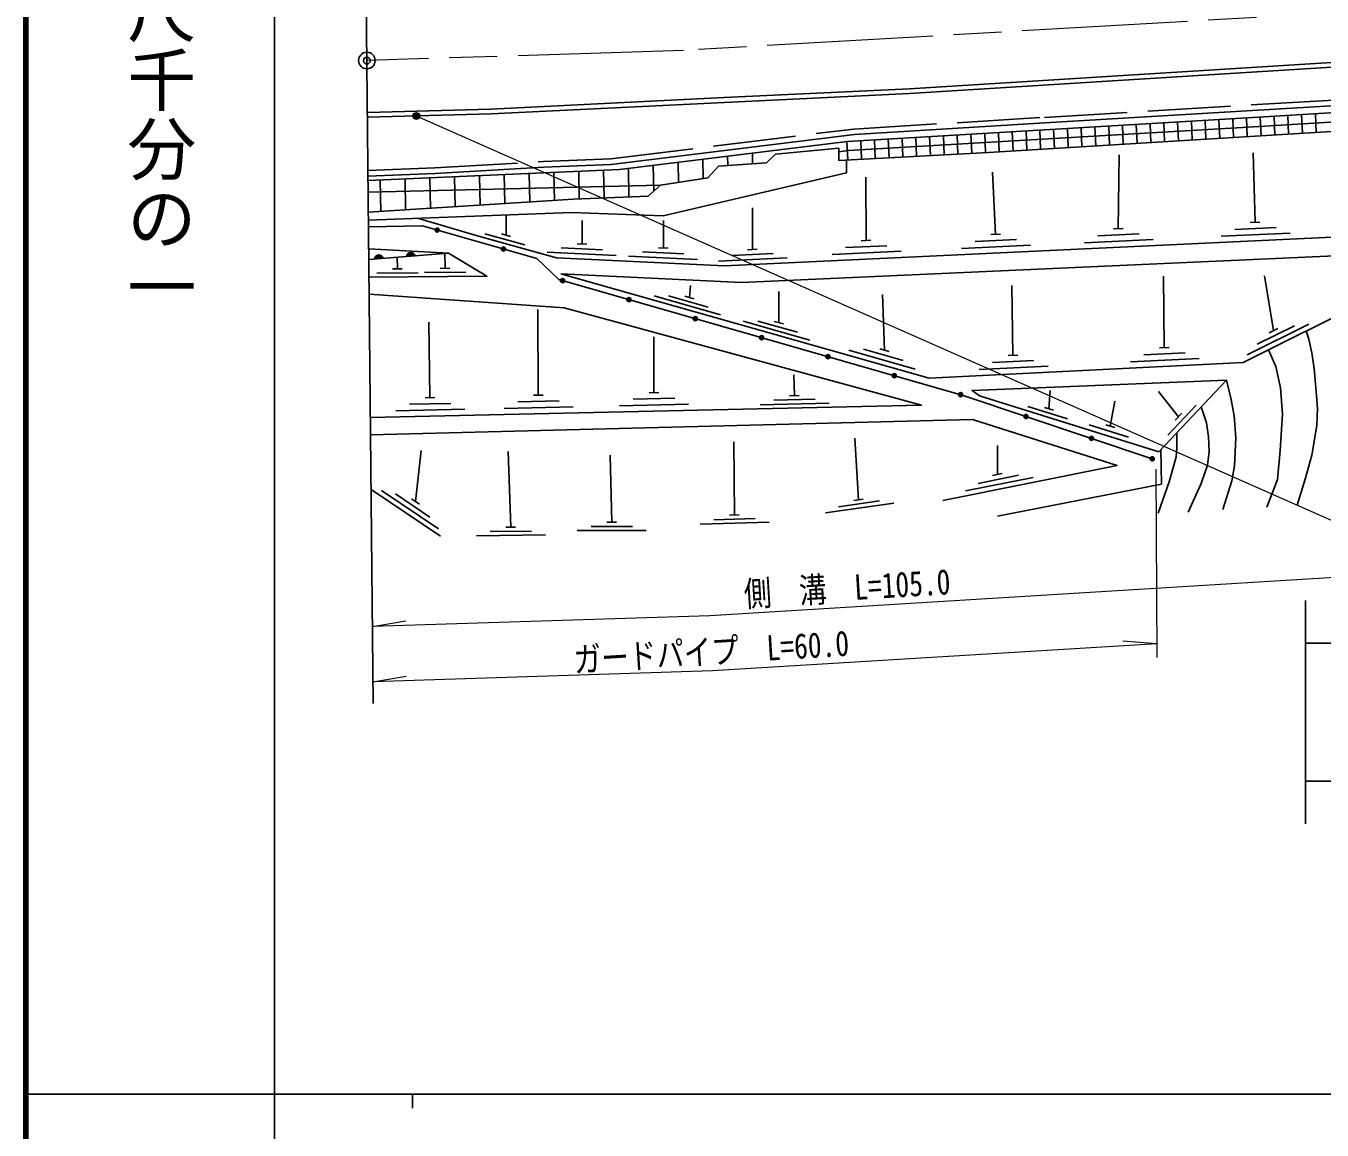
# Model space of a CAD drawing. Units: millimetres at full size, sheet at 1:1000; details may follow other scales. Extents: x 40000 to 680000, y 20000 to 380000.
# Drawn here: x 40000 to 133916, y 202409 to 282398 of the extents above; entities that cross this region are included whole.
import ezdxf
from ezdxf.enums import TextEntityAlignment as Align

# ---------------------------------------------------------------- set-up
doc = ezdxf.new("R2010")
doc.units = ezdxf.units.MM
doc.header["$LTSCALE"] = 1000
doc.header["$PDMODE"] = 32
doc.header["$PDSIZE"] = 500
doc.linetypes.add('CHAIN', pattern=[18.5, 12, -1.5, 3.5, -1.5])
doc.linetypes.add('DASHED', pattern=[7.5, 6, -1.5])
for name, color, linetype, lineweight in [('M-BGD', 7, 'Continuous', 25), ('M-BMK', 2, 'CHAIN', 13), ('M-BMK-OTRS', 5, 'Continuous', 25), ('M-BMK-SRVR', 3, 'Continuous', 25), ('M-STR-HTXT', 7, 'Continuous', 13), ('M-STR-STRC', 7, 'Continuous', 25), ('M-TTL', 2, 'Continuous', 140), ('M-TTL-BAND', 7, 'Continuous', 25)]:
    doc.layers.add(name, color=color, linetype=linetype, lineweight=lineweight)
doc.layers.add('M-OTRS', color=6, linetype='Continuous')
doc.styles.add('@ＭＳ ゴシック', font='')
doc.styles.add('ＭＳ ゴシック', font='')
doc.styles.get('@ＭＳ ゴシック').set_extended_font_data('@MS Gothic')
doc.styles.get('ＭＳ ゴシック').set_extended_font_data('MS Gothic')

msp = doc.modelspace()

# ---------------------------------------------------------------- hatches: boundary and pattern name
at = {"layer": 'M-BGD'}
for points in [[(69651, 267650, -0.41421), (69836, 267753, -0.41421), (69940, 267567, -1)], [(65885, 265565), (65261, 265518, -0.84072)], [(68202, 265741), (67578, 265694, -0.84072)], [(74460, 266280, -0.41421), (74645, 266384, -0.41421), (74748, 266198, -1)], [(78740, 263989, -0.41421), (78925, 264092, -0.41421), (79028, 263907, -1)], [(83546, 262612, -0.41421), (83732, 262715, -0.41421), (83835, 262529, -1)], [(88353, 261235, -0.41421), (88538, 261337, -0.41421), (88641, 261152, -1)], [(93159, 259857, -0.41421), (93345, 259960, -0.41421), (93448, 259775, -1)], [(97966, 258480, -0.41421), (98151, 258583, -0.41421), (98254, 258397, -1)], [(102773, 257103, -0.41421), (102958, 257206, -0.41421), (103061, 257020, -1)], [(107579, 255725, -0.41421), (107765, 255828, -0.41421), (107867, 255643, -1)], [(112324, 254151, -0.41421), (112514, 254246, -0.41421), (112609, 254056, -1)], [(117065, 252562, -0.41421), (117255, 252657, -0.41421), (117350, 252467, -1)], [(121466, 251087, -0.41421), (121656, 251181, -0.41421), (121751, 250992, -1)]]:
    msp.add_hatch(color=256, dxfattribs=at).paths.add_polyline_path(points)
at = {"layer": 'M-STR-HTXT'}
msp.add_hatch(color=256, dxfattribs=at).paths.add_polyline_path([(68502, 275994, -1), (68062, 275755, -1)])

# ---------------------------------------------------------------- linework, layer by layer
at = {"layer": 'M-BGD'}
for p, q in [((119457, 275199), (119513, 273832)), ((120455, 275258), (120511, 273893)), ((121453, 275316), (121509, 273955)), ((122452, 275374), (122508, 274016)), ((123450, 275432), (123506, 274077)), ((124449, 275491), (124504, 274138)), ((125447, 275549), (125503, 274199)), ((126446, 275607), (126501, 274260)), ((127444, 275666), (127499, 274321)), ((128443, 275724), (128498, 274382)), ((129441, 275785), (129496, 274443)), ((130439, 275847), (130494, 274504)), ((131437, 275909), (131493, 274565)), ((132436, 275970), (132491, 274626)), ((133434, 276032), (133489, 274687)), ((103481, 274267), (103537, 272902)), ((104480, 274325), (104536, 272955)), ((105478, 274383), (105535, 273009)), ((106477, 274442), (106533, 273063)), ((107475, 274500), (107532, 273117)), ((108474, 274558), (108531, 273170)), ((109472, 274616), (109529, 273224)), ((110470, 274675), (110528, 273283)), ((111469, 274733), (111526, 273344)), ((112467, 274791), (112524, 273405)), ((113466, 274850), (113523, 273466)), ((114464, 274908), (114521, 273527)), ((115463, 274966), (115519, 273588)), ((116461, 275024), (116518, 273649)), ((117460, 275083), (117516, 273710)), ((118458, 275141), (118514, 273771)), ((99488, 274032), (99543, 272687)), ((100486, 274092), (100541, 272741)), ((101484, 274150), (101540, 272794)), ((102483, 274208), (102539, 272848)), ((87248, 272515), (87275, 271060)), ((89044, 272738), (89070, 271334)), ((90840, 272960), (90853, 272290)), ((92637, 273183), (92651, 272417)), ((119149, 267710), (119202, 273068)), ((129067, 268174), (128926, 273195)), ((71065, 271470), (71105, 269298)), ((72864, 271548), (72903, 269413)), ((74662, 271627), (74702, 269528)), ((76461, 271705), (76500, 269644)), ((78260, 271783), (78298, 269759)), ((80059, 271861), (80096, 269865)), ((81858, 271940), (81895, 269940)), ((83656, 272070), (83694, 270016)), ((85452, 272293), (85487, 270423)), ((100870, 266854), (100856, 271447)), ((110255, 267294), (110026, 271796)), ((64796, 270359), (85979, 270863)), ((65668, 271235), (65711, 268953)), ((67467, 271314), (67509, 269068)), ((69266, 271392), (69307, 269183)), ((74786, 267236), (74802, 268698)), ((92637, 266199), (92652, 269209)), ((80300, 266601), (80304, 268297)), ((86188, 266317), (86199, 268309)), ((118799, 267694), (119498, 267726)), ((127589, 267655), (130586, 267795)), ((128717, 268158), (129416, 268191)), ((73260, 267345), (76152, 266549)), ((74448, 267329), (75123, 267143)), ((100521, 266838), (101220, 266871)), ((108778, 266774), (111774, 266914)), ((109905, 267277), (110605, 267310)), ((116693, 266694), (121688, 266928)), ((117671, 267190), (120668, 267331)), ((126611, 267158), (131606, 267392)), ((64843, 265486), (70625, 265926)), ((70373, 264839), (70364, 265906)), ((77769, 266002), (82763, 265761)), ((78785, 266313), (81781, 266169)), ((79951, 266617), (80650, 266584)), ((84673, 266030), (87669, 265886)), ((85839, 266334), (86538, 266301)), ((91155, 265769), (94152, 265909)), ((92287, 266182), (92986, 266215)), ((98415, 265838), (103410, 266072)), ((99393, 266335), (102390, 266475)), ((107800, 266278), (112794, 266511)), ((65261, 265518), (65885, 265565)), ((66914, 264807), (66906, 265643)), ((67578, 265694), (68202, 265741)), ((83656, 265718), (88651, 265478)), ((90173, 265362), (95167, 265596)), ((65417, 264494), (68417, 264521)), ((66564, 264804), (67264, 264811)), ((68876, 264525), (71876, 264553)), ((70023, 264836), (70723, 264842)), ((122478, 259083), (122437, 264258)), ((130404, 260324), (129739, 264285)), ((88082, 262731), (88151, 263593)), ((94546, 260900), (94548, 263154)), ((111516, 258535), (111447, 263602)), ((85513, 262834), (90324, 261472)), ((86557, 262851), (89444, 262033)), ((87745, 262826), (88419, 262635)), ((102220, 258915), (102068, 262933)), ((77125, 255648), (77081, 261849)), ((69277, 255472), (69201, 260946)), ((91977, 261004), (96788, 259642)), ((93021, 261020), (95908, 260203)), ((94209, 260996), (94883, 260805)), ((128489, 258563), (132962, 260797)), ((129223, 259332), (131907, 260673)), ((130091, 260168), (130717, 260481)), ((85500, 255837), (85488, 259870)), ((99618, 258903), (104429, 257541)), ((100678, 258977), (103565, 258160)), ((101883, 259010), (102556, 258819)), ((111166, 258518), (111865, 258553)), ((120026, 258059), (125020, 258309)), ((121002, 258559), (123999, 258708)), ((122128, 259066), (122828, 259101)), ((109064, 257511), (114057, 257761)), ((110040, 258011), (113036, 258161)), ((95684, 255615), (95650, 257115)), ((68927, 255464), (69627, 255480)), ((76775, 255640), (77475, 255656)), ((85150, 255829), (85850, 255844)), ((95334, 255608), (96034, 255623)), ((114126, 254661), (114206, 255978)), ((123505, 254091), (122071, 255915)), ((66798, 254516), (71796, 254628)), ((67787, 254988), (70787, 255056)), ((74646, 254692), (79645, 254805)), ((75635, 255165), (78635, 255232)), ((83021, 254881), (88020, 254993)), ((84011, 255353), (87010, 255420)), ((93198, 254959), (98197, 255072)), ((94191, 255282), (97190, 255349)), ((112605, 254822), (115469, 253928)), ((113792, 254765), (114461, 254557)), ((118573, 253400), (118910, 255206)), ((122735, 252754), (124797, 254933)), ((123264, 253836), (123745, 254345)), ((117033, 253503), (119897, 252610)), ((118238, 253504), (118907, 253296)), ((91338, 246967), (91284, 252279)), ((100326, 248067), (100058, 252534)), ((110386, 249906), (110406, 252011)), ((68234, 247951), (68633, 251644)), ((75129, 246088), (74940, 251568)), ((82452, 246440), (82343, 251291)), ((108987, 249257), (111928, 249849)), ((110043, 249837), (110729, 249975)), ((108077, 248707), (112979, 249693)), ((65004, 248823), (70045, 245430)), ((65760, 248754), (69903, 245955)), ((66790, 248492), (69276, 246813)), ((67944, 248147), (68524, 247755)), ((98885, 247555), (101854, 247987)), ((99980, 248017), (100672, 248118)), ((97939, 247114), (102886, 247834)), ((74779, 246083), (75479, 246093)), ((80952, 246140), (83952, 246140)), ((82102, 246440), (82802, 246440)), ((88856, 246297), (93854, 246438)), ((89847, 246625), (92846, 246710)), ((90988, 246957), (91688, 246977)), ((72637, 245455), (77637, 245521)), ((73633, 245769), (76633, 245808)), ((79952, 245840), (84952, 245840))]:
    msp.add_line(p, q, dxfattribs=at)
for points in [[(64744, 275777), (73707, 276025), (90619, 276862), (104032, 277497), (166000, 281361), (202111, 283442)], [(64741, 276127), (73693, 276374), (90602, 277212), (104013, 277846), (165979, 281710), (168423, 281851)], [(64785, 271516), (69647, 271712), (77532, 272168), (82405, 272364), (100028, 274530), (113834, 275377), (142314, 277079), (154347, 277759), (168550, 278757)], [(64788, 271197), (83009, 271990), (99505, 274034), (128524, 275729), (147209, 276883), (158564, 277518), (167512, 278039), (167850, 277942), (168036, 277673), (168135, 277301), (168157, 276895), (168157, 276522), (167998, 276061), (167779, 275662), (167303, 275025), (166760, 274444), (166011, 273761), (164961, 273156), (164351, 272931)], [(98893, 273278), (99566, 273362), (128565, 275055), (146399, 276157)], [(64810, 268896), (79683, 269847), (85098, 270075), (85979, 270863), (89415, 271386), (90192, 272244), (93660, 272487), (94301, 273104), (98893, 273533), (98893, 272652), (109739, 273235), (145259, 275406)], [(68362, 268461), (72803, 267160), (78437, 265609), (90620, 265023), (138253, 267253), (143790, 268115), (145259, 275406)], [(64816, 268331), (79523, 268871), (86172, 268645), (99455, 271754), (99457, 272682)], [(64821, 267832), (68727, 267913), (77016, 265553), (78607, 264027), (107919, 255628), (121609, 251039)], [(64836, 266256), (70625, 265926), (73408, 264267), (64856, 264189)], [(64868, 262968), (78993, 261976), (104886, 254922), (64954, 254024)], [(132773, 260300), (132968, 259698), (133184, 258709), (133338, 257582), (133496, 255916), (133578, 254673), (133529, 253447), (133175, 251306), (132691, 249555), (132112, 247680)], [(130024, 258927), (130568, 257715), (130911, 256185), (131046, 254263), (130871, 251647), (130675, 249550), (129907, 247535)], [(126994, 256730), (127328, 255330), (127540, 254161), (127656, 252548), (127572, 250541), (127385, 249443), (126725, 247358)], [(125165, 254798), (125534, 253649), (125685, 252628), (125745, 251576), (125624, 250589), (125146, 249252), (124209, 247176)], [(64966, 252768), (108579, 253891), (119065, 250549), (106442, 248011)], [(123380, 252912), (123396, 251812), (123334, 251186), (122843, 249378), (122051, 247112)], [(122240, 251707), (122269, 249203), (110391, 246880)]]:
    msp.add_lwpolyline(points, dxfattribs=at)
at = {"layer": 'M-BGD', "linetype": 'DASHED'}
msp.add_lwpolyline([(64781, 271916), (69627, 272111), (77513, 272567), (82372, 272763), (99991, 274929), (113810, 275776), (142291, 277478), (154322, 278158), (168550, 279158)], dxfattribs=at)
at = {"layer": 'M-BGD'}
for points in [[(78753, 264437), (105442, 256880), (128203, 258017), (137113, 262469), (144378, 266755), (137515, 265871), (91852, 263806)], [(122090, 251548), (126994, 256730), (108551, 255995), (109099, 255601)]]:
    msp.add_lwpolyline(points, close=True, dxfattribs=at)
for centre in [(69795, 267609), (74604, 266239), (78884, 263948), (83690, 262571), (88497, 261193), (93304, 259816), (98110, 258439), (102917, 257061), (107723, 255684), (112467, 254104), (117207, 252515), (121609, 251039)]:
    msp.add_circle(centre, 150, dxfattribs=at)
for centre in [(65577, 265487), (67894, 265663)]:
    msp.add_arc(centre, 318, 14.24142, 174.45915, dxfattribs=at)
at = {"layer": 'M-BMK'}
msp.add_lwpolyline([(382741, 297624), (87650, 280627), (64704, 279891)], dxfattribs=at)
at = {"layer": 'M-BMK-OTRS'}
msp.add_line((64256, 326341), (65154, 233312), dxfattribs=at)
at = {"layer": 'M-BMK-SRVR'}
msp.add_circle((64704, 279891), 600, dxfattribs=at)
at = {"layer": 'M-OTRS'}
msp.add_point((64704, 279891), dxfattribs=at)
at = {"layer": 'M-STR-HTXT'}
for p, q in [((68282, 275875), (147704, 240783)), ((121861, 250282), (121943, 236644)), ((65100, 238883), (67519, 239302)), ((121937, 237645), (119489, 237837)), ((65139, 234882), (67557, 235302))]:
    msp.add_line(p, q, dxfattribs=at)
for points in [[(168081, 244474), (166717, 244399), (89562, 239667), (65100, 238883)], [(121937, 237645), (89749, 235671), (65139, 234882)]]:
    msp.add_lwpolyline(points, dxfattribs=at)
msp.add_circle((68282, 275875), 250, dxfattribs=at)
at = {"layer": 'M-STR-STRC'}
for p, q in [((132704, 224583), (132704, 240783)), ((135004, 237683), (132704, 237683)), ((135004, 227683), (132704, 227683))]:
    msp.add_line(p, q, dxfattribs=at)
at = {"layer": 'M-TTL'}
msp.add_line((40000, 380000), (40000, 20000), dxfattribs=at)
at = {"layer": 'M-TTL-BAND'}
for p, q in [((58000, 370000), (58000, 20000)), ((40000, 205000), (579000, 205000)), ((68000, 205000), (68000, 204000))]:
    msp.add_line(p, q, dxfattribs=at)

# ---------------------------------------------------------------- texts
at = {"layer": 'M-STR-HTXT', "style": 'ＭＳ ゴシック', "width": 0.8}
for s, p in [('側\u3000溝\u3000L=105.0', (99591, 240231)), ('ガードパイプ\u3000L=60.0', (89752, 235620))]:
    msp.add_text(s, height=1833, rotation=3.509, dxfattribs=at).set_placement(p, align=Align.BOTTOM_CENTER)
at = {"layer": 'M-TTL-BAND', "style": '@ＭＳ ゴシック'}
msp.add_text('縮尺千分の一', height=3666, rotation=270, dxfattribs=at).set_placement((49777, 261030), align=Align.MIDDLE_RIGHT)

doc.saveas('drawing.dxf')
